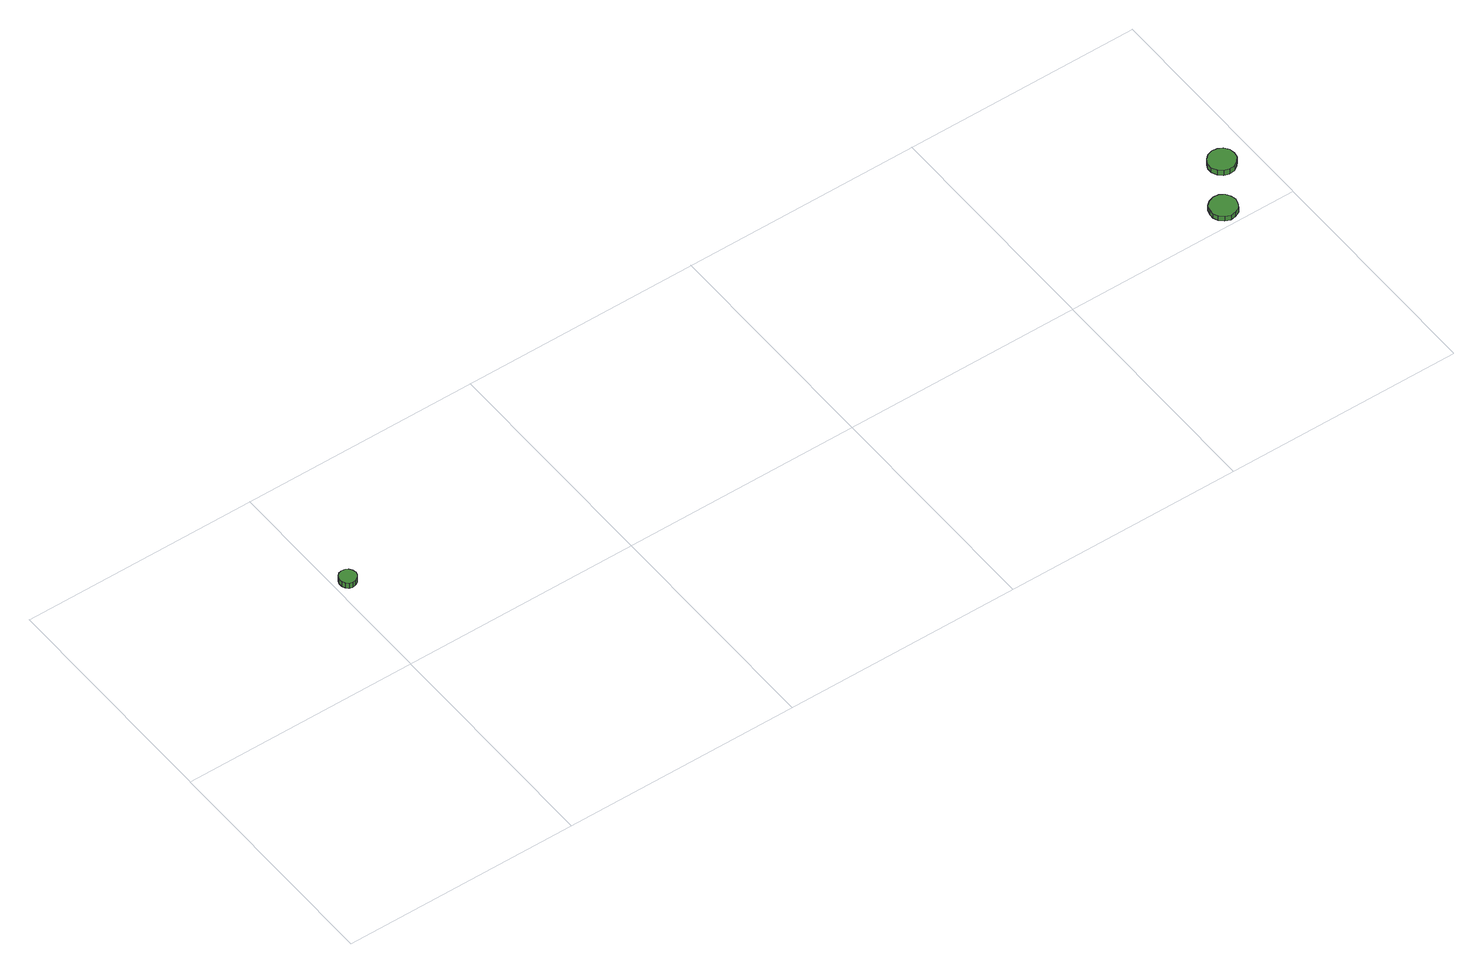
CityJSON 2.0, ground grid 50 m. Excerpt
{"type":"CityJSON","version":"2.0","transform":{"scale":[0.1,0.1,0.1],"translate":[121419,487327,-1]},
"CityObjects":{
"tree1":{"type":"SolitaryVegetationObject","attributes":{"function":"something"},"geometry":[{"type":"MultiSurface","lod":"1","boundaries":[[[0,1,2,3,4,5,6,7,8,9,10,11,12,13,14]],[[15,16,17,18,19,20,21,22,23,24,25,26,27,28,29]],[[0,29,28,1]],[[1,28,27,2]],[[2,27,26,3]],[[3,26,25,4]],[[4,25,24,5]],[[5,24,23,6]],[[6,23,22,7]],[[7,22,21,8]],[[8,21,20,9]],[[9,20,19,10]],[[10,19,18,11]],[[11,18,17,12]],[[12,17,16,13]],[[13,16,15,14]],[[14,15,29,0]]]}]},
"tree2":{"type":"SolitaryVegetationObject","attributes":{"function":"something"},"geometry":[{"type":"MultiSurface","lod":"1","boundaries":[[[30,31,32,33,34,35,36,37,38,39,40,41,42,43,44]],[[45,46,47,48,49,50,51,52,53,54,55,56,57,58,59]],[[30,59,58,31]],[[31,58,57,32]],[[32,57,56,33]],[[33,56,55,34]],[[34,55,54,35]],[[35,54,53,36]],[[36,53,52,37]],[[37,52,51,38]],[[38,51,50,39]],[[39,50,49,40]],[[40,49,48,41]],[[41,48,47,42]],[[42,47,46,43]],[[43,46,45,44]],[[44,45,59,30]]]}]},
"tree3":{"type":"SolitaryVegetationObject","attributes":{"function":"something"},"geometry":[{"type":"MultiSurface","lod":"1","boundaries":[[[60,61,62,63,64,65,66,67,68,69,70,71,72,73,74]],[[75,76,77,78,79,80,81,82,83,84,85,86,87,88,89]],[[60,89,88,61]],[[61,88,87,62]],[[62,87,86,63]],[[63,86,85,64]],[[64,85,84,65]],[[65,84,83,66]],[[66,83,82,67]],[[67,82,81,68]],[[68,81,80,69]],[[69,80,79,70]],[[70,79,78,71]],[[71,78,77,72]],[[72,77,76,73]],[[73,76,75,74]],[[74,75,89,60]]]}]}
},
"vertices":[
[42,228,29],[40,235,29],[36,241,29],[30,245,29],[22,246,29],[15,244,29],[10,239,29],[7,232,29],[7,224,29],[10,217,29],[15,212,29],[22,210,29],[30,211,29],[36,215,29],[40,221,29],[40,221,16],[36,215,16],[30,211,16],[22,210,16],[15,212,16],[10,217,16],[7,224,16],[7,232,16],[10,239,16],[15,244,16],[22,246,16],[30,245,16],[36,241,16],[40,235,16],[42,228,16],
[1895,34,24],[1892,45,24],[1886,55,24],[1876,61,24],[1864,62,24],[1853,58,24],[1844,51,24],[1840,40,24],[1840,28,24],[1844,18,24],[1853,10,24],[1864,6,24],[1876,8,24],[1886,13,24],[1892,23,24],[1892,23,12],[1886,13,12],[1876,8,12],[1864,6,12],[1853,10,12],[1844,18,12],[1840,28,12],[1840,40,12],[1844,51,12],[1853,58,12],[1864,62,12],[1876,61,12],[1886,55,12],[1892,45,12],[1895,34,12],
[1963,132,20],[1961,143,20],[1954,153,20],[1944,158,20],[1932,160,20],[1921,156,20],[1912,148,20],[1907,137,20],[1907,126,20],[1912,115,20],[1921,107,20],[1932,104,20],[1944,105,20],[1954,111,20],[1961,120,20],[1961,120,7],[1954,111,7],[1944,105,7],[1932,104,7],[1921,107,7],[1912,115,7],[1907,126,7],[1907,137,7],[1912,148,7],[1921,156,7],[1932,160,7],[1944,158,7],[1954,153,7],[1961,143,7],[1963,132,7]
]}
